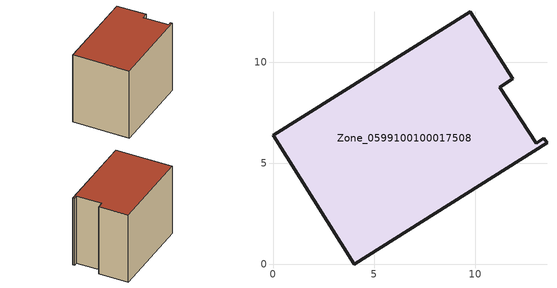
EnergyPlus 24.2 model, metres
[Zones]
Zone_0599100100017508
 floor ground (C_G): 0,6.39 9.74,12.5 11.87,9.18 11.2,8.77 13.01,5.98 13.4,6.23 13.55,6 4.01,0 z0
 wall outside (C_F): 4.01,0 13.55,6 13.4,6.23 13.01,5.98 11.2,8.77 11.87,9.18 9.74,12.5 0,6.39 4.01,0 z0:9.6
 roof outside (C_R): 9.74,12.5 0,6.39 4.01,0 13.55,6 13.4,6.23 13.01,5.98 11.2,8.77 11.87,9.18 z9.6
[BUILDING]
Pand.0599100100017508: North Axis=0; Terrain=City; Loads Convergence Tolerance Value=0.04; Temperature Convergence Tolerance Value=0.4; Solar Distribution=FullExterior; Maximum Number of Warmup Days=25; Minimum Number of Warmup Days=1
[Site:Location]
Rotterdam.The.Hague.AP_ZH_NLD Design_Conditions: Latitude=51.96; Longitude=4.45; Time Zone=1; Elevation=-4.5
[SITE:GROUNDTEMPERATURE:BUILDINGSURFACE]
18, 18, 18, 18, 18, 18, 18, 18, 18, 18, 18, 18
[MATERIAL] Thermal Absorptance=0.9; Solar Absorptance=0.7; Visible Absorptance=0.7
Name | Roughness | Thickness | Conductivity | Density | Specific Heat
G.TI.2015-2018 | MediumSmooth | 0.15 | 0.0428571 | 540 | 1210
F.TI.2015-2018 | Rough | 0.3 | 0.0666667 | 1920 | 840
R.TI.2015-2018 | MediumRough | 0.2 | 0.0333333 | 1500 | 1000
[CONSTRUCTION]
C_G: G.TI.2015-2018
C_F: F.TI.2015-2018
C_R: R.TI.2015-2018
[ZONE]
Zone_0599100100017508: Type=1; Multiplier=1; Ceiling Height=Autocalculate; Volume=Autocalculate; Floor Area=autocalculate; Part of Total Floor Area=Yes
[ZONEINFILTRATION:DESIGNFLOWRATE]
Infil_Zone_0599100100017508: Zone or ZoneList or Space or SpaceList=Zone_0599100100017508; Schedule=AlwaysOn; Design Flow Rate Calculation Method=Flow/Area; Flow Rate per Floor Area=0.0015; Constant Term Coefficient=1; Temperature Term Coefficient=0; Velocity Term Coefficient=0; Velocity Squared Term Coefficient=0
[HVACTEMPLATE:ZONE:IDEALLOADSAIRSYSTEM]
Zone_0599100100017508: Maximum Heating Supply Air Temperature=50; Minimum Cooling Supply Air Temperature=13; Maximum Heating Supply Air Humidity Ratio=0.0156; Minimum Cooling Supply Air Humidity Ratio=0.0077; Heating Limit=NoLimit; Cooling Limit=NoLimit; Dehumidification Control Type=ConstantSensibleHeatRatio; Cooling Sensible Heat Ratio=0.7; Dehumidification Setpoint=60; Humidification Control Type=None; Humidification Setpoint=30; Outdoor Air Method=None; Outdoor Air Flow Rate per Person=0.00944; Outdoor Air Flow Rate per Zone Floor Area=0; Outdoor Air Flow Rate per Zone=0; Demand Controlled Ventilation Type=None; Outdoor Air Economizer Type=NoEconomizer; Heat Recovery Type=None; Sensible Heat Recovery Effectiveness=0.7; Latent Heat Recovery Effectiveness=0.65
[ZONECONTROL:THERMOSTAT]
ThermostatControl_Zone_0599100100017508: Zone or ZoneList=Zone_0599100100017508; Control Type Schedule=DualSetpointControlType; Control 1=Thermostat_Zone_0599100100017508; Temperature Difference Between Cutout And Setpoint=0
[THERMOSTATSETPOINT:DUALSETPOINT]
Thermostat_Zone_0599100100017508: Heating Setpoint Temperature Schedule=HeatingSetpoint_Zone_0599100100017508; Cooling Setpoint Temperature Schedule=CoolingSetpoint_Zone_0599100100017508
[SCHEDULE:COMPACT]
HeatingSetpoint_Zone_0599100100017508: Through: 12/31, For: AllDays, Until: 24:00, 21
CoolingSetpoint_Zone_0599100100017508: Through: 12/31, For: AllDays, Until: 24:00, 24
DualSetpointControlType: Through: 12/31, For: AllDays, Until: 24:00, 4
AlwaysOn: Through: 12/31, For: AllDays, Until: 24:00, 1
